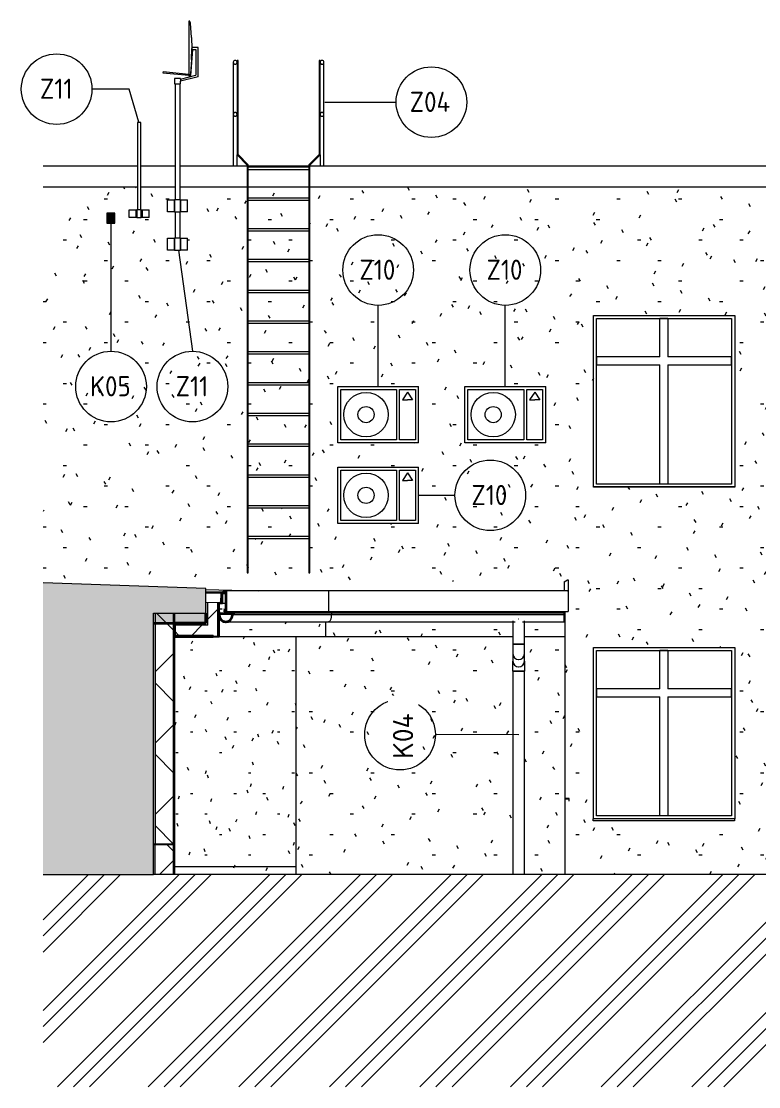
# Model space of a CAD drawing. Header units: millimetres. Extents: x -19993 to 479964, y -45352 to 20466.
# Drawn here: x 440877 to 448184, y -874 to 9686 of the extents above; entities that cross this region are included whole.
import ezdxf

# ---------------------------------------------------------------- set-up
doc = ezdxf.new("R2010")
doc.units = ezdxf.units.MM
for name, color, linetype, lineweight in [('A-DETL-GENF', 92, 'Continuous', 9), ('A-DETL-THIN', 151, 'Continuous', 9), ('A-FLOR', 192, 'Continuous', 9), ('A-FLOR-MCUT', 51, 'Continuous', 9), ('A-GLAZ', 151, 'Continuous', 9), ('A-ROOF', 132, 'Continuous', 9), ('A-ROOF-MCUT', 132, 'Continuous', 35), ('A-ROOF-OTLN', 132, 'Continuous', 9), ('A-ROOF-PATT', 132, 'Continuous', 35), ('A-WALL', 113, 'Continuous', 9), ('A-WALL-PATT', 111, 'Continuous', 25), ('M-EQPM', 50, 'Continuous', 9), ('M-EQPM-IDEN', 50, 'Continuous', 9), ('P-PIPE', 3, 'Continuous', 9), ('P-PIPE-IDEN', 2, 'Continuous', 9), ('Q-SPCQ', 91, 'Continuous', 9), ('Q-SPCQ-IDEN', 132, 'Continuous', 9)]:
    doc.layers.add(name, color=color, linetype=linetype, lineweight=lineweight)
doc.layers.add('A-FLOR-PATT', color=8, linetype='Continuous')
doc.styles.add('ISOCPEUR', font='isocpeur.ttf', dxfattribs={"width": 0.9, "height": 200})
doc.styles.add('ISOCPEUR_2', font='isocpeur.ttf', dxfattribs={"height": 200})
pattern_1 = [(45, (423409.5, 0), (0, 707.105), []), (315, (423409.5, 0), (707.105, 0), []), (270, (423716.85, 19.13), (353.543, -353.543), [38.278, -668.833]), (270, (423809.23, 19.13), (353.543, -353.543), [38.278, -668.833]), (0, (423742.63, 46.2), (353.543, 353.543), [38.278, -668.833]), (0, (423742.63, -46.2), (353.543, 353.543), [38.278, -668.833]), (45, (423716.85, 19.13), (0, 707.105), [38.278, -461.721]), (45, (423782.2, -46.2), (0, 707.105), [38.278, -461.721]), (315, (423782.2, 46.2), (707.105, 0), [38.278, -461.721]), (315, (423716.85, -19.13), (707.105, 0), [38.278, -461.721])]
pattern_2 = [(0, (431919.84, 0), (574.736, 203.2), [23.708, -407.344, 23.708, -407.344, -2298.946]), (0, (431919.84, 0), (574.736, 203.2), [-862.105, 23.708, -838.397, 23.708, -407.344, -1005.789]), (0, (431919.84, 0), (574.736, 203.2), [-2155.261, 23.708, -263.66, 23.708, -694.713]), (112.208, (432135.36, 101.6), (-411.806, 602.3028), [31.363, -538.866, -3611.448]), (112.208, (432135.36, 101.6), (-411.806, 602.3028), [-570.229, 31.363, -538.866, -3041.219]), (112.208, (432135.36, 101.6), (-411.806, 602.3028), [-1140.457, 31.363, -1109.095, -1900.762]), (112.208, (432135.36, 101.6), (-411.806, 602.3028), [-2280.914, 31.363, -538.866, -1330.533]), (112.208, (432135.36, 101.6), (-411.806, 602.3028), [-2851.143, 31.363, -348.79, -950.381]), (112.208, (432135.36, 101.6), (-411.806, 602.3028), [-3231.295, 31.363, -919.018]), (247.792, (432207.2, 508), (-162.9386, -805.5041), [31.363, -538.866, -3611.448]), (247.792, (432207.2, 508), (-162.9386, -805.5041), [-570.23, 31.363, -538.866, -3041.22]), (247.792, (432207.2, 508), (-162.9386, -805.5041), [-1140.457, 31.363, -1109.095, -1900.762]), (247.792, (432207.2, 508), (-162.9386, -805.5041), [-2280.914, 31.363, -538.866, -1330.533]), (247.792, (432207.2, 508), (-162.9386, -805.5041), [-2851.143, 31.363, -348.79, -950.38]), (247.792, (432207.2, 508), (-162.9386, -805.5041), [-3231.295, 31.363, -919.018])]
pattern_3 = [(0, (423409.48, 0), (812.8, 203.2), [33.528, -576.072, 33.528, -576.072, -3251.2]), (0, (423409.48, 0), (812.8, 203.2), [-1219.2, 33.528, -1185.672, 33.528, -576.072, -1422.4]), (0, (423409.48, 0), (812.8, 203.2), [-3048, 33.528, -372.872, 33.528, -982.472]), (120, (423714.28, 101.6), (-582.3764, 602.3054), [33.528, -576.072, 33.528, -576.072, -3251.2]), (120, (423714.28, 101.6), (-582.3764, 602.3054), [-1219.2, 33.528, -1185.672, 33.528, -576.072, -1422.4]), (120, (423714.28, 101.6), (-582.3764, 602.3054), [-3048, 33.528, -372.872, 33.528, -982.472]), (240, (423815.88, 508), (-230.4236, -805.5054), [33.528, -576.072, 33.528, -576.072, -3251.2]), (240, (423815.88, 508), (-230.4236, -805.5054), [-1219.2, 33.528, -1185.672, 33.528, -576.072, -1422.4]), (240, (423815.88, 508), (-230.4236, -805.5054), [-3048, 33.528, -372.872, 33.528, -982.472])]

# ---------------------------------------------------------------- blocks, each defined once
blk = doc.blocks.new('parapet_ext - parapet_ext-1802020-VB5-V-Nový')
at = {"layer": 'Q-SPCQ'}
for p, q in [((23949, 1982), (23907, 1982)), ((23907, 1980), (23947, 1980)), ((23947, 1980), (23947, 1960)), ((23947, 1960), (23949, 1960)), ((23949, 1960), (23949, 1982))]:
    blk.add_line(p, q, dxfattribs=at)
blk = doc.blocks.new('OKNO_2k_nadsvetlik - OKNO_2k_nadsvetlik 1500 x 1800-1972498-VB5-V-Nový')
at = {"layer": 'A-GLAZ'}
for p, q in [((24219, 1810), (24219, 3450)), ((24219, 3450), (25559, 3450)), ((24849, 3070), (24849, 3450)), ((24929, 3450), (24849, 3450)), ((24929, 3450), (24929, 3070)), ((25559, 3450), (25559, 1810)), ((24849, 3070), (24219, 3070)), ((24219, 3070), (24219, 2990)), ((25559, 3070), (24929, 3070)), ((25559, 2990), (25559, 3070)), ((24219, 2990), (24849, 2990)), ((24849, 1810), (24849, 2990)), ((24929, 2990), (24929, 1810)), ((24929, 2990), (25559, 2990)), ((25559, 1810), (24219, 1810)), ((24929, 1810), (24849, 1810))]:
    blk.add_line(p, q, dxfattribs=at)
blk = doc.blocks.new('parapet_ext - parapet_ext-1802102-VB5-V-Nový')
at = {"layer": 'Q-SPCQ'}
for p, q in [((24189, 1760), (24189, 1782)), ((25589, 1782), (24189, 1782)), ((25589, 1760), (24189, 1760)), ((25589, 1782), (25589, 1760))]:
    blk.add_line(p, q, dxfattribs=at)
blk = doc.blocks.new('OKNO_2k_nadsvetlik - OKNO_2k_nadsvetlik 1500 x 1800-1972510-VB5-V-Nový')
at = {"layer": 'A-GLAZ'}
for p, q in [((24219, 5100), (24219, 6740)), ((24219, 6740), (25559, 6740)), ((24849, 6360), (24849, 6740)), ((24929, 6740), (24849, 6740)), ((24929, 6740), (24929, 6360)), ((25559, 6740), (25559, 5100)), ((24849, 6360), (24219, 6360)), ((24219, 6360), (24219, 6280)), ((25559, 6360), (24929, 6360)), ((25559, 6280), (25559, 6360)), ((24219, 6280), (24849, 6280)), ((24849, 5100), (24849, 6280)), ((24929, 6280), (24929, 5100)), ((24929, 6280), (25559, 6280)), ((25559, 5100), (24219, 5100)), ((24929, 5100), (24849, 5100))]:
    blk.add_line(p, q, dxfattribs=at)
blk = doc.blocks.new('parapet_ext - parapet_ext-V150-VB5-V-Nový')
at = {"layer": 'Q-SPCQ'}
blk.add_line((25589, 5072), (24189, 5072), dxfattribs=at)
blk = doc.blocks.new('DPS_vetrání_nová - Typ 1-V151-VB5-V-Nový')
at = {"layer": 'M-EQPM', "color": 11}
for p, q in [((28369, 7786), (28369, 7686)), ((28449, 7786), (28369, 7786)), ((28374, 7691), (28374, 7781)), ((28374, 7781), (28444, 7781)), ((28374, 7776), (28444, 7776)), ((28374, 7767), (28444, 7767)), ((28374, 7758), (28444, 7758)), ((28374, 7749), (28444, 7749)), ((28374, 7740), (28444, 7740)), ((28374, 7732), (28444, 7732)), ((28374, 7723), (28444, 7723)), ((28374, 7714), (28444, 7714)), ((28444, 7781), (28444, 7691)), ((28449, 7686), (28449, 7786)), ((28369, 7686), (28449, 7686)), ((28374, 7705), (28444, 7705)), ((28374, 7696), (28444, 7696)), ((28444, 7691), (28374, 7691))]:
    blk.add_line(p, q, dxfattribs=at)
blk = doc.blocks.new('Žebřík - DPS_Žebřík ocelový střešní - Z02-2225718-VB5-V-Nový')
at = {"layer": 'Q-SPCQ', "color": 11}
for p, q in [((20669, 9299), (20659, 9299)), ((20659, 9299), (20659, 8362)), ((20669, 8366), (20669, 9299)), ((21482, 9299), (21472, 9299)), ((21472, 9299), (21472, 8366)), ((21482, 8362), (21482, 9299)), ((20621, 9280), (20621, 8250)), ((21520, 8249), (21520, 9280)), ((20659, 8362), (20760, 8261)), ((20659, 8250), (20659, 8362)), ((20770, 8265), (20669, 8366)), ((21472, 8366), (21370, 8265)), ((21380, 8261), (21482, 8362)), ((21482, 8362), (21482, 8249)), ((20760, 8261), (20760, 4219)), ((20770, 4219), (20770, 8265)), ((21370, 8239), (20770, 8239)), ((21370, 8265), (21370, 4219)), ((21380, 4219), (21380, 8261)), ((20770, 8219), (21370, 8219)), ((21370, 7934), (20770, 7934)), ((20770, 7914), (21370, 7914)), ((21370, 7629), (20770, 7629)), ((20770, 7609), (21370, 7609)), ((21370, 7324), (20770, 7324)), ((20770, 7304), (21370, 7304)), ((21370, 7019), (20770, 7019)), ((20770, 6999), (21370, 6999)), ((21370, 6714), (20770, 6714)), ((20770, 6694), (21370, 6694)), ((21370, 6409), (20770, 6409)), ((20770, 6389), (21370, 6389)), ((21370, 6104), (20770, 6104)), ((20770, 6084), (21370, 6084)), ((21370, 5799), (20770, 5799)), ((20770, 5779), (21370, 5779)), ((21370, 5494), (20770, 5494)), ((20770, 5474), (21370, 5474)), ((21370, 5189), (20770, 5189)), ((20770, 5169), (21370, 5169)), ((21370, 4884), (20770, 4884)), ((20770, 4864), (21370, 4864)), ((21370, 4579), (20770, 4579)), ((20770, 4559), (21370, 4559)), ((20760, 4219), (20770, 4219)), ((21370, 4219), (21380, 4219))]:
    blk.add_line(p, q, dxfattribs=at)
for centre, radius, start, end in [((20640, 9280), 19, 90, 270), ((20640, 9280), 19.1, 270, 90), ((21501, 9280), 19.1, 90, 270), ((21501, 9280), 19, 270, 90), ((20640, 8764), 19.1, 0, 180), ((21501, 8764), 19, 0, 180), ((20640, 8764), 19, 180, 0), ((21501, 8764), 19.1, 180, 0)]:
    blk.add_arc(centre, radius, start, end, dxfattribs=at)
for points in [[(20621, 8767), (20621, 8766), (20621, 8765), (20621, 8764)], [(20622, 8771), (20622, 8770), (20622, 8770), (20622, 8769)], [(20656, 8774), (20655, 8775), (20655, 8775), (20654, 8776), (20654, 8777), (20653, 8778), (20652, 8778), (20651, 8779), (20650, 8780), (20650, 8780), (20649, 8780)], [(21482, 8767), (21482, 8766), (21482, 8765), (21482, 8764)], [(21483, 8771), (21483, 8770), (21483, 8770), (21483, 8769)], [(21517, 8774), (21517, 8775), (21516, 8775), (21516, 8776), (21515, 8777), (21514, 8778), (21513, 8778), (21512, 8779), (21512, 8780), (21511, 8780), (21511, 8780)], [(21519, 8769), (21519, 8770), (21519, 8770), (21519, 8771)], [(20621, 8764), (20621, 8763), (20621, 8761), (20621, 8760)], [(20658, 8760), (20659, 8761), (20659, 8763), (20659, 8764)], [(21482, 8764), (21482, 8763), (21482, 8761), (21482, 8760)], [(21520, 8760), (21520, 8761), (21520, 8763), (21520, 8764)]]:
    blk.add_open_spline(points, degree=3, dxfattribs=at)
for points, knots in [([(20630, 8780), (20630, 8780), (20629, 8780), (20628, 8779), (20627, 8778), (20627, 8778), (20626, 8777), (20625, 8776), (20624, 8775), (20624, 8774)], [0.2857143, 0.2857143, 0.2857143, 0.2857143, 0.3214286, 0.3571429, 0.3928571, 0.4285714, 0.4642857, 0.5, 0.5714286, 0.5714286, 0.5714286, 0.5714286]), ([(20658, 8769), (20658, 8770), (20657, 8771), (20657, 8772), (20657, 8772)], [0.2241548, 0.2241548, 0.2241548, 0.2241548, 0.2857143, 0.345808, 0.345808, 0.345808, 0.345808]), ([(20659, 8764), (20659, 8765), (20659, 8767), (20658, 8768), (20658, 8769)], [0, 0, 0, 0, 0.1428571, 0.2061763, 0.2061763, 0.2061763, 0.2061763]), ([(21491, 8780), (21491, 8780), (21491, 8780), (21490, 8779), (21489, 8778), (21488, 8778), (21487, 8777), (21486, 8776), (21486, 8775), (21485, 8774)], [0.2857143, 0.2857143, 0.2857143, 0.2857143, 0.3214286, 0.3571429, 0.3928571, 0.4285714, 0.4642857, 0.5, 0.5714286, 0.5714286, 0.5714286, 0.5714286]), ([(21520, 8764), (21520, 8765), (21520, 8767), (21519, 8768), (21519, 8769)], [0, 0, 0, 0, 0.1428571, 0.2061763, 0.2061763, 0.2061763, 0.2061763]), ([(20622, 8758), (20622, 8758), (20622, 8757), (20623, 8756), (20623, 8755)], [0.2241548, 0.2241548, 0.2241548, 0.2241548, 0.2857143, 0.345808, 0.345808, 0.345808, 0.345808]), ([(20623, 8755), (20623, 8754), (20623, 8754), (20624, 8753), (20625, 8752), (20625, 8751), (20626, 8751), (20627, 8750), (20627, 8749), (20628, 8749), (20629, 8748), (20630, 8747), (20630, 8747)], [0.3648454, 0.3648454, 0.3648454, 0.3648454, 0.3928571, 0.4285714, 0.4642857, 0.5, 0.5357143, 0.5714286, 0.6071429, 0.6428571, 0.6785714, 0.7142857, 0.7142857, 0.7142857, 0.7142857]), ([(20649, 8747), (20650, 8747), (20650, 8748), (20651, 8749), (20652, 8749), (20653, 8750), (20654, 8751), (20655, 8752), (20655, 8753), (20656, 8753)], [0.2857143, 0.2857143, 0.2857143, 0.2857143, 0.3214286, 0.3571429, 0.3928571, 0.4285714, 0.4642857, 0.5, 0.5714286, 0.5714286, 0.5714286, 0.5714286]), ([(20657, 8755), (20657, 8756), (20657, 8757), (20658, 8758), (20658, 8758)], [0.654192, 0.654192, 0.654192, 0.654192, 0.7142857, 0.7758452, 0.7758452, 0.7758452, 0.7758452]), ([(21483, 8758), (21483, 8758), (21483, 8757), (21484, 8756), (21484, 8755)], [0.2241548, 0.2241548, 0.2241548, 0.2241548, 0.2857143, 0.345808, 0.345808, 0.345808, 0.345808]), ([(21484, 8755), (21484, 8754), (21485, 8754), (21485, 8753), (21486, 8752), (21486, 8751), (21487, 8751), (21488, 8750), (21489, 8749), (21490, 8749), (21490, 8748), (21491, 8748), (21491, 8747)], [0.3648454, 0.3648454, 0.3648454, 0.3648454, 0.3928571, 0.4285714, 0.4642857, 0.5, 0.5357143, 0.5714286, 0.6071429, 0.6428571, 0.6785714, 0.7044236, 0.7044236, 0.7044236, 0.7044236]), ([(21511, 8747), (21511, 8747), (21512, 8748), (21512, 8749), (21513, 8749), (21514, 8750), (21515, 8751), (21516, 8752), (21516, 8753), (21517, 8753)], [0.2857143, 0.2857143, 0.2857143, 0.2857143, 0.3214286, 0.3571429, 0.3928571, 0.4285714, 0.4642857, 0.5, 0.5714286, 0.5714286, 0.5714286, 0.5714286]), ([(21518, 8755), (21518, 8756), (21519, 8757), (21519, 8758), (21519, 8758)], [0.654192, 0.654192, 0.654192, 0.654192, 0.7142857, 0.7758452, 0.7758452, 0.7758452, 0.7758452])]:
    blk.add_open_spline(points, degree=3, knots=knots, dxfattribs=at)
blk = doc.blocks.new('DPS_antenna - DPS_antenna-1509611-VB5-V-Nový')
at = {"layer": 'M-EQPM', "color": 11}
for p, q in [((20191, 9686), (20180, 9686)), ((20180, 9686), (20180, 9416)), ((20209, 9526), (20212, 9416)), ((20180, 9416), (20180, 9146)), ((20202, 9148), (20222, 9406)), ((20209, 9307), (20212, 9416)), ((20272, 9426), (20212, 9426)), ((20212, 9426), (20212, 9406)), ((20212, 9406), (20252, 9406)), ((20252, 9406), (20252, 9152)), ((20272, 9137), (20272, 9426)), ((19926, 9186), (19925, 9177)), ((19925, 9177), (20180, 9151)), ((20180, 9160), (19926, 9186)), ((20039, 9118), (20039, 9068)), ((20099, 9118), (20039, 9118)), ((20099, 9118), (20096, 9118)), ((20097, 9113), (20252, 9152)), ((20272, 9137), (20097, 9093)), ((20097, 9113), (20097, 9093)), ((20099, 9114), (20099, 9118)), ((20099, 9068), (20099, 9093)), ((20180, 9146), (20191, 9146)), ((20193, 9149), (20202, 9148)), ((20039, 9068), (20099, 9068)), ((20044, 9068), (20044, 7918)), ((20094, 7918), (20094, 9068)), ((19674, 8684), (19674, 7818)), ((19704, 8684), (19674, 8684)), ((19704, 7818), (19704, 8684)), ((19589, 7818), (19659, 7818)), ((19589, 7742), (19589, 7818)), ((19659, 7818), (19667, 7818)), ((19659, 7742), (19659, 7818)), ((19667, 7818), (19667, 7742)), ((19710, 7818), (19667, 7818)), ((19667, 7742), (19667, 7818)), ((19710, 7742), (19710, 7818)), ((19710, 7818), (19719, 7818)), ((19710, 7742), (19710, 7818)), ((19719, 7818), (19789, 7818)), ((19719, 7818), (19719, 7742)), ((19789, 7742), (19789, 7818)), ((19969, 7918), (20039, 7918)), ((19969, 7798), (19969, 7918)), ((20039, 7918), (20039, 7798)), ((20099, 7918), (20039, 7918)), ((20039, 7798), (20039, 7918)), ((20099, 7798), (20099, 7918)), ((20099, 7918), (20169, 7918)), ((20099, 7918), (20099, 7798)), ((20169, 7798), (20169, 7918)), ((19659, 7742), (19589, 7742)), ((19667, 7742), (19659, 7742)), ((19667, 7742), (19710, 7742)), ((19719, 7742), (19710, 7742)), ((19789, 7742), (19719, 7742)), ((20039, 7798), (19969, 7798)), ((20039, 7798), (20099, 7798)), ((20044, 7798), (20044, 7538)), ((20094, 7538), (20094, 7798)), ((20169, 7798), (20099, 7798)), ((19969, 7538), (20039, 7538)), ((19969, 7418), (19969, 7538)), ((20039, 7538), (20039, 7418)), ((20099, 7538), (20039, 7538)), ((20039, 7418), (20039, 7538)), ((20099, 7418), (20099, 7538)), ((20099, 7538), (20169, 7538)), ((20099, 7538), (20099, 7418)), ((20169, 7418), (20169, 7538)), ((20039, 7418), (19969, 7418)), ((20039, 7418), (20099, 7418)), ((20169, 7418), (20099, 7418))]:
    blk.add_line(p, q, dxfattribs=at)
at = {"layer": 'M-EQPM', "color": 11, "flags": 128}
for points in [[(20209, 9526), (20198, 9667), (20192, 9685), (20192, 9686), (20192, 9686), (20191, 9686)], [(20209, 9307), (20198, 9166), (20192, 9147), (20192, 9147), (20192, 9146), (20191, 9146)]]:
    blk.add_lwpolyline(points, dxfattribs=at)
blk = doc.blocks.new('DPS_venkovní_část_jednotka_chlazení - DPS_venkovní_část_jednotka_chlazení _nová-1518657-VB5-V-Nový')
at = {"layer": 'M-EQPM', "color": 11}
for p, q in [((21657, 5268), (22457, 5268)), ((21657, 4708), (21657, 5268)), ((21687, 4738), (21687, 5238)), ((21687, 5238), (22240, 5238)), ((22240, 5238), (22240, 4738)), ((22270, 4738), (22270, 5238)), ((22270, 5238), (22427, 5238)), ((22348, 5212), (22298, 5135)), ((22348, 5212), (22398, 5135)), ((22427, 5238), (22427, 4738)), ((22457, 4708), (22457, 5268)), ((22298, 5135), (22348, 5135)), ((22398, 5135), (22348, 5135)), ((22457, 4708), (21657, 4708)), ((22240, 4738), (21687, 4738)), ((22427, 4738), (22270, 4738))]:
    blk.add_line(p, q, dxfattribs=at)
for radius in [220, 80]:
    blk.add_circle((21937, 4988), radius, dxfattribs=at)
blk = doc.blocks.new('Koleno_ ocel_ DIN 2605 - Standardní-1549763-VB5-V-Nový')
at = {"layer": 'P-PIPE', "color": 11}
for p, q in [((23392, 3244), (23449, 3244)), ((23449, 3244), (23506, 3244))]:
    blk.add_line(p, q, dxfattribs=at)
at = {"layer": 'P-PIPE', "color": 11, "flags": 128}
for points in [[(23392, 3244), (23392, 3249), (23392, 3253), (23392, 3257), (23392, 3261), (23392, 3265), (23392, 3269), (23392, 3273), (23392, 3277), (23392, 3280), (23392, 3284), (23392, 3288), (23392, 3292), (23392, 3295), (23392, 3299), (23392, 3302), (23392, 3305), (23392, 3309), (23392, 3312), (23392, 3315), (23392, 3318), (23392, 3320), (23392, 3323), (23392, 3326), (23392, 3328), (23392, 3330), (23392, 3332), (23392, 3334), (23392, 3336), (23392, 3338), (23392, 3340), (23392, 3341), (23392, 3342), (23392, 3343)], [(23506, 3343), (23506, 3341), (23506, 3340), (23506, 3338), (23506, 3337), (23506, 3335), (23506, 3333), (23506, 3331), (23506, 3329), (23506, 3326), (23506, 3324), (23506, 3321), (23506, 3318), (23506, 3316), (23506, 3313), (23506, 3310), (23506, 3306), (23506, 3303), (23506, 3300), (23506, 3296), (23506, 3293), (23506, 3289), (23506, 3285), (23506, 3282), (23506, 3278), (23506, 3274), (23506, 3270), (23506, 3266), (23506, 3262), (23506, 3258), (23506, 3254), (23506, 3250), (23506, 3246), (23506, 3244)]]:
    blk.add_lwpolyline(points, dxfattribs=at)
at = {"layer": 'P-PIPE', "color": 11}
for major_axis, start_param, end_param in [((57.2, 0), 3.141593, 4.712389), ((57.1, 0), 4.712389, 6.283185)]:
    blk.add_ellipse((23449, 3343), major_axis=major_axis, ratio=0.961262, start_param=start_param, end_param=end_param, dxfattribs=at)
blk = doc.blocks.new('Koleno_ ocel_ DIN 2605 - Standardní-V152-VB5-V-Nový')
at = {"layer": 'P-PIPE', "color": 11}
for p, q in [((23449, 3514), (23392, 3514)), ((23506, 3514), (23449, 3514))]:
    blk.add_line(p, q, dxfattribs=at)
at = {"layer": 'P-PIPE', "color": 11, "flags": 128}
for points in [[(23392, 3514), (23392, 3510), (23392, 3506), (23392, 3502), (23392, 3498), (23392, 3494), (23392, 3490), (23392, 3486), (23392, 3482), (23392, 3478), (23392, 3474), (23392, 3471), (23392, 3467), (23392, 3463), (23392, 3460), (23392, 3456), (23392, 3453), (23392, 3450), (23392, 3447), (23392, 3444), (23392, 3441), (23392, 3438), (23392, 3435), (23392, 3433), (23392, 3430), (23392, 3428), (23392, 3426), (23392, 3424), (23392, 3422), (23392, 3420), (23392, 3419), (23392, 3418), (23392, 3416), (23392, 3416)], [(23506, 3416), (23506, 3417), (23506, 3419), (23506, 3420), (23506, 3422), (23506, 3424), (23506, 3425), (23506, 3428), (23506, 3430), (23506, 3432), (23506, 3435), (23506, 3437), (23506, 3440), (23506, 3443), (23506, 3446), (23506, 3449), (23506, 3452), (23506, 3455), (23506, 3459), (23506, 3462), (23506, 3466), (23506, 3470), (23506, 3473), (23506, 3477), (23506, 3481), (23506, 3485), (23506, 3489), (23506, 3493), (23506, 3497), (23506, 3501), (23506, 3505), (23506, 3509), (23506, 3513), (23506, 3514)]]:
    blk.add_lwpolyline(points, dxfattribs=at)
at = {"layer": 'P-PIPE', "color": 11}
for major_axis, start_param, end_param in [((57.2, 0), 3.141593, 4.712389), ((57.1, 0), 4.712389, 6.283185)]:
    blk.add_ellipse((23449, 3416), major_axis=major_axis, ratio=0.961262, start_param=start_param, end_param=end_param, dxfattribs=at)
blk = doc.blocks.new('Koncovka okap - Koncovka okap-1679063-VB5-V-Nový')
at = {"layer": 'P-PIPE', "color": 11}
for p, q in [((23899, 3808), (23899, 3820)), ((23901, 3820), (23899, 3820)), ((23899, 3820), (23901, 3820)), ((23899, 3800), (23899, 3808)), ((23899, 3808), (23901, 3808)), ((23899, 3808), (23901, 3808)), ((23901, 3820), (23901, 3808)), ((23901, 3800), (23901, 3820)), ((23901, 3808), (23901, 3800)), ((23899, 3800), (23899, 3733)), ((23899, 3733), (23901, 3733)), ((23901, 3733), (23901, 3800))]:
    blk.add_line(p, q, dxfattribs=at)
blk = doc.blocks.new('Popiska mechanické zařízení - Popiska okna_Bublina-1428144-VB5-V-Nový')
at = {"layer": 'M-EQPM-IDEN'}
blk.add_circle((22057, 7221), 350, dxfattribs=at)
blk = doc.blocks.new('Popisek_trubky_d_x_s - Popisek_trubky_d_x_s-1473669-VB5-V-Nový')
at = {"layer": 'P-PIPE-IDEN'}
blk.add_circle((22274, 2616), 350, dxfattribs=at)
blk = doc.blocks.new('Popiska speciální vybavení - Popiska okna_Bublina-1426311-VB5-V-Nový')
at = {"layer": 'Q-SPCQ-IDEN'}
blk.add_circle((22585, 8885), 350, dxfattribs=at)

msp = doc.modelspace()

# ---------------------------------------------------------------- hatches: boundary and pattern name
at = {"layer": 'A-DETL-GENF'}
msp.add_hatch(color=9, dxfattribs=at).paths.add_polyline_path([(441992, 1230), (442186, 1230), (442186, 3820), (442706, 3820), (442706, 4063), (441092, 4119), (441092, 1230)])
h = msp.add_hatch(dxfattribs=at)
h.set_pattern_fill('FP_189', style=0, pattern_type=2)
h.set_pattern_definition([(45, (423409.5, 0), (-449.013, 449.013), []), (45, (423568.23, 0), (0, 898.026), []), (45, (423250.73, 0), (0, 898.026), [])])
h.paths.add_polyline_path([(441092, -874), (455490, -874), (455490, 1230), (441092, 1230), (441092, 685)])
at = {"layer": 'A-FLOR-PATT', "lineweight": 9}
msp.add_hatch(color=256, dxfattribs=at).paths.add_polyline_path([(442186, 3720), (442706, 3720), (442706, 3820), (442186, 3820), (442186, 3803)])
at = {"layer": 'A-FLOR-PATT'}
msp.add_hatch(color=11, dxfattribs=at).paths.add_polyline_path([(442666, 3700), (442726, 3700), (442726, 3720), (442394, 3720), (442394, 3700), (442441, 3700)])
at = {"layer": 'A-FLOR-PATT', "lineweight": 9}
h = msp.add_hatch(dxfattribs=at)
h.set_pattern_fill('FP_183', color=11, style=0, pattern_type=2)
h.set_pattern_definition(pattern_1)
h.paths.add_polyline_path([(442778, 3600), (442778, 3700), (442394, 3700), (442394, 3600), (442666, 3600)])
at = {"layer": 'A-ROOF-PATT', "lineweight": 9}
h = msp.add_hatch(dxfattribs=at)
h.set_pattern_fill('FP_188', color=256, angle=-90, style=0, pattern_type=2)
h.set_pattern_definition([(267.71, (441588.8, 4071.2), (1269, -50.8), []), (267.71, (441599, 4070.7), (1269, -50.8), []), (267.71, (441609.1, 4070.3), (1269, -50.8), []), (267.71, (441619.3, 4069.9), (1269, -50.8), []), (267.71, (441629.4, 4069.5), (1269, -50.8), []), (267.71, (441639.6, 4069.1), (1269, -50.8), []), (267.71, (441649.7, 4068.7), (1269, -50.8), []), (267.71, (441659.9, 4068.3), (1269, -50.8), []), (267.71, (441670, 4067.9), (1269, -50.8), []), (267.71, (441680.2, 4067.5), (1269, -50.8), []), (267.71, (441690.3, 4067.1), (1269, -50.8), []), (267.71, (441700.5, 4066.7), (1269, -50.8), []), (267.71, (441710.6, 4066.3), (1269, -50.8), []), (267.71, (441720.8, 4065.9), (1269, -50.8), []), (267.71, (441731, 4065.5), (1269, -50.8), []), (267.71, (441741.1, 4065), (1269, -50.8), []), (267.71, (441751.2, 4064.6), (1269, -50.8), []), (267.71, (441761.4, 4064.2), (1269, -50.8), []), (267.71, (441771.5, 4063.8), (1269, -50.8), []), (267.71, (441781.7, 4063.4), (1269, -50.8), []), (267.71, (441791.9, 4063), (1269, -50.8), []), (267.71, (441802, 4062.6), (1269, -50.8), []), (267.71, (441812.2, 4062.2), (1269, -50.8), []), (267.71, (441822.3, 4061.8), (1269, -50.8), []), (267.71, (441832.5, 4061.4), (1269, -50.8), []), (267.71, (441842.6, 4061), (1269, -50.8), []), (267.71, (441852.8, 4060.6), (1269, -50.8), []), (267.71, (441862.9, 4060.2), (1269, -50.8), []), (267.71, (441873.1, 4059.8), (1269, -50.8), []), (267.71, (441883.2, 4059.4), (1269, -50.8), []), (267.71, (442223.3, 4045.7), (1269, -50.8), []), (267.71, (442233.5, 4045.3), (1269, -50.8), []), (267.71, (442243.6, 4044.9), (1269, -50.8), []), (267.71, (442253.8, 4044.5), (1269, -50.8), []), (267.71, (442263.9, 4044.1), (1269, -50.8), []), (267.71, (442274.1, 4043.7), (1269, -50.8), []), (267.71, (442284.2, 4043.3), (1269, -50.8), []), (267.71, (442294.4, 4042.9), (1269, -50.8), []), (267.71, (442304.5, 4042.5), (1269, -50.8), []), (267.71, (442314.7, 4042.1), (1269, -50.8), []), (267.71, (442324.8, 4041.7), (1269, -50.8), []), (267.71, (442335, 4041.3), (1269, -50.8), []), (267.71, (442345.1, 4040.9), (1269, -50.8), []), (267.71, (442355.3, 4040.5), (1269, -50.8), []), (267.71, (442365.4, 4040), (1269, -50.8), []), (267.71, (442375.6, 4039.6), (1269, -50.8), []), (267.71, (442385.7, 4039.2), (1269, -50.8), []), (267.71, (442395.9, 4038.8), (1269, -50.8), []), (267.71, (442406, 4038.4), (1269, -50.8), []), (267.71, (442416.2, 4038), (1269, -50.8), []), (267.71, (442426.3, 4037.6), (1269, -50.8), []), (267.71, (442436.5, 4037.2), (1269, -50.8), []), (267.71, (442446.6, 4036.8), (1269, -50.8), []), (267.71, (442456.8, 4036.4), (1269, -50.8), []), (267.71, (442467, 4036), (1269, -50.8), []), (267.71, (442477.1, 4035.6), (1269, -50.8), []), (267.71, (442487.3, 4035.2), (1269, -50.8), []), (267.71, (442497.4, 4034.8), (1269, -50.8), []), (267.71, (442507.6, 4034.4), (1269, -50.8), []), (267.71, (442517.7, 4034), (1269, -50.8), [])])
h.paths.add_polyline_path([(442866, 3920), (442866, 4020), (442706, 4026), (442706, 3926), (442836, 3921)])
at = {"layer": 'A-WALL-PATT', "lineweight": 9}
h = msp.add_hatch(dxfattribs=at)
h.set_pattern_fill('FP_185', color=11, style=0, pattern_type=2)
h.set_pattern_definition(pattern_3)
h.paths.add_polyline_path([(451890, 3738), (452266, 3738), (452266, 8046), (443737, 8046), (443737, 4219), (443727, 4219), (443727, 4559), (443127, 4559), (443127, 4219), (443117, 4219), (443116, 8046), (442450, 8046), (442451, 7918), (442525, 7918), (442525, 7798), (442450, 7798), (442451, 7538), (442525, 7538), (442525, 7418), (442325, 7418), (442325, 7538), (442400, 7538), (442399, 7798), (442325, 7798), (442325, 7918), (442400, 7918), (442400, 8046), (442060, 8046), (442060, 7818), (442145, 7818), (442145, 7742), (441945, 7742), (441945, 7818), (442030, 7818), (442030, 8046), (441092, 8046), (441092, 4132), (446257, 4132), (446292, 4151), (446295, 4150), (446297, 4148), (446298, 4145), (446297, 3839), (446295, 3836), (446291, 3836), (446264, 3836), (446264, 3738), (450776, 3738)])
h.paths.add_polyline_path([(452583, 3738), (452583, 8046), (452276, 8046), (452276, 3738), (452340, 3738)])
h.paths.add_polyline_path([(443727, 4579), (443727, 4864), (443127, 4864), (443127, 4579), (443341, 4579)])
h.paths.add_polyline_path([(444013, 4708), (444013, 5268), (444813, 5268), (444813, 4708), (444114, 4708)])
h.paths.add_polyline_path([(443127, 4884), (443727, 4884), (443727, 5169), (443127, 5169), (443127, 4972)])
h.paths.add_polyline_path([(447946, 5070), (446546, 5070), (446546, 6770), (447946, 6770), (447946, 5362)])
h.paths.add_polyline_path([(443127, 5189), (443727, 5189), (443727, 5474), (443127, 5474), (443127, 5362)])
h.paths.add_polyline_path([(443127, 5494), (443727, 5494), (443727, 5779), (443127, 5779), (443127, 5751)])
h.paths.add_polyline_path([(445758, 5508), (445273, 5508), (445273, 6068), (446073, 6068), (446073, 5508)])
h.paths.add_polyline_path([(444013, 5508), (444013, 6068), (444813, 6068), (444813, 5508), (444691, 5508)])
h.paths.add_polyline_path([(443727, 5799), (443727, 6084), (443127, 6084), (443127, 5799), (443566, 5799)])
h.paths.add_polyline_path([(443341, 6104), (443727, 6104), (443727, 6389), (443127, 6389), (443127, 6104)])
h.paths.add_polyline_path([(443727, 6409), (443727, 6694), (443127, 6694), (443127, 6409), (443341, 6409)])
h.paths.add_polyline_path([(443584, 6714), (443727, 6714), (443727, 6999), (443127, 6999), (443127, 6714), (443341, 6714)])
h.paths.add_polyline_path([(443341, 7019), (443727, 7019), (443727, 7304), (443127, 7304), (443127, 7019)])
h.paths.add_polyline_path([(443341, 7324), (443727, 7324), (443727, 7609), (443127, 7609), (443127, 7324)])
h.paths.add_polyline_path([(443566, 7629), (443727, 7629), (443727, 7914), (443127, 7914), (443127, 7629), (443341, 7629)])
h.paths.add_polyline_path([(441750, 7686), (441725, 7686), (441725, 7786), (441805, 7786), (441805, 7686), (441752, 7686)])
h.paths.add_polyline_path([(450776, 7686), (450725, 7686), (450725, 7786), (450805, 7786), (450805, 7686), (450778, 7686)])
h.paths.add_polyline_path([(443679, 7934), (443727, 7934), (443727, 8046), (443127, 8046), (443127, 7934), (443566, 7934)])
at = {"layer": 'A-WALL-PATT'}
for points in [[(442706, 3720), (442726, 3720), (442726, 3926), (442706, 3926), (442706, 3803)], [(442206, 1530), (442206, 3820), (442186, 3820), (442186, 1530)], [(442186, 1230), (442204, 1230), (442204, 1530), (442186, 1530), (442186, 1465)]]:
    msp.add_hatch(color=11, dxfattribs=at).paths.add_polyline_path(points)
at = {"layer": 'A-WALL-PATT', "lineweight": 9}
h = msp.add_hatch(dxfattribs=at)
h.set_pattern_fill('FP_183', color=11, style=0, pattern_type=2)
h.set_pattern_definition(pattern_1)
h.paths.add_polyline_path([(442778, 3590), (442826, 3590), (442826, 3922), (442726, 3926), (442726, 3700), (442778, 3700), (442778, 3595)])
h = msp.add_hatch(dxfattribs=at)
h.set_pattern_fill('FP_187', color=11, style=0, pattern_type=2)
h.set_pattern_definition([(0, (431546.47, 0), (594.444, 203.2), [24.521, -421.312, 24.521, -421.312, -2377.777]), (0, (431546.47, 0), (594.444, 203.2), [-891.666, 24.521, -867.146, 24.521, -421.312, -1040.278]), (0, (431546.47, 0), (594.444, 203.2), [-2229.166, 24.521, -272.701, 24.521, -718.535]), (112.892, (431769.39, 101.6), (-425.9253, 602.3037), [31.518, -541.544, -3629.398]), (112.892, (431769.39, 101.6), (-425.9253, 602.3037), [-573.063, 31.518, -541.544, -3056.335]), (112.892, (431769.39, 101.6), (-425.9253, 602.3037), [-1146.126, 31.518, -1114.607, -1910.209]), (112.892, (431769.39, 101.6), (-425.9253, 602.3037), [-2292.251, 31.518, -541.544, -1337.146]), (112.892, (431769.39, 101.6), (-425.9253, 602.3037), [-2865.314, 31.518, -350.523, -955.105]), (112.892, (431769.39, 101.6), (-425.9253, 602.3037), [-3247.356, 31.518, -923.586]), (247.108, (431843.69, 508), (-168.5245, -805.5045), [31.518, -541.544, -3629.398]), (247.108, (431843.69, 508), (-168.5245, -805.5045), [-573.063, 31.518, -541.544, -3056.335]), (247.108, (431843.69, 508), (-168.5245, -805.5045), [-1146.126, 31.518, -1114.607, -1910.209]), (247.108, (431843.69, 508), (-168.5245, -805.5045), [-2292.251, 31.518, -541.544, -1337.146]), (247.108, (431843.69, 508), (-168.5245, -805.5045), [-2865.314, 31.518, -350.523, -955.105]), (247.108, (431843.69, 508), (-168.5245, -805.5045), [-3247.356, 31.518, -923.586])])
h.paths.add_polyline_path([(442891, 3590), (443896, 3590), (443896, 3733), (442898, 3734), (442876, 3739), (442855, 3754), (442841, 3775), (442836, 3800), (442836, 3590)])
h.paths.add_polyline_path([(442908, 3820), (443896, 3820), (443896, 3836), (442901, 3837), (442898, 3837), (442885, 3850), (442889, 3854), (442903, 3854), (442903, 3920), (442836, 3920), (442837, 3820), (442908, 3820)])
h.paths.add_polyline_path([(442904, 3836), (442906, 3837), (442904, 3836)])
h = msp.add_hatch(dxfattribs=at)
h.set_pattern_fill('FP_183', color=11, style=0, pattern_type=2)
h.set_pattern_definition(pattern_1)
h.paths.add_polyline_path([(442206, 1530), (442386, 1530), (442386, 3820), (442206, 3820), (442206, 2244)])
h = msp.add_hatch(dxfattribs=at)
h.set_pattern_fill('FP_185', color=11, style=0, pattern_type=2)
h.set_pattern_definition(pattern_3)
h.paths.add_polyline_path([(445863, 3590), (446264, 3590), (446264, 3836), (443896, 3836), (443896, 3820), (446256, 3819), (446256, 3733), (445863, 3733), (445863, 3608)])
h.paths.add_polyline_path([(444016, 3590), (445748, 3590), (445748, 3733), (443896, 3733), (443896, 3590)])
h = msp.add_hatch(dxfattribs=at)
h.set_pattern_fill('FP_185', color=11, style=0, pattern_type=2)
h.set_pattern_definition(pattern_3)
h.paths.add_polyline_path([(446264, 1230), (452266, 1230), (452266, 3738), (446264, 3738), (446264, 1982), (446306, 1982), (446306, 1960), (446304, 1960), (446304, 1980), (446264, 1980), (446264, 1465)])
h.paths.add_polyline_path([(452276, 1230), (452583, 1230), (452583, 3738), (452276, 3738), (452276, 1465)])
h.paths.add_polyline_path([(447909, 1760), (446546, 1760), (446546, 3480), (447946, 3480), (447946, 1760)])
h = msp.add_hatch(dxfattribs=at)
h.set_pattern_fill('FP_184', color=11, style=0, pattern_type=2)
h.set_pattern_definition(pattern_2)
h.paths.add_polyline_path([(443602, 1310), (443602, 3590), (442394, 3590), (442394, 1310), (442891, 1310)])
h = msp.add_hatch(dxfattribs=at)
h.set_pattern_fill('FP_185', color=11, style=0, pattern_type=2)
h.set_pattern_definition(pattern_3)
h.paths.add_polyline_path([(445863, 1230), (446056, 1230), (446056, 3590), (445863, 3590), (445863, 1465)])
h.paths.add_polyline_path([(443602, 1230), (445748, 1230), (445748, 3590), (443602, 3590), (443602, 1310)])
h = msp.add_hatch(dxfattribs=at)
h.set_pattern_fill('FP_185', color=11, style=0, pattern_type=2)
h.set_pattern_definition(pattern_3)
h.paths.add_polyline_path([(446108, 1230), (446264, 1230), (446264, 3590), (446056, 3590), (446056, 1230), (446067, 1230)])
h = msp.add_hatch(dxfattribs=at)
h.set_pattern_fill('FP_186', color=11, style=0, pattern_type=2)
h.set_pattern_definition([(45, (423444.84, -35.36), (0, 707.105), []), (45, (423727.67, -318.2), (0, 707.105), []), (315, (423444.84, 35.36), (707.105, 0), []), (315, (423727.67, 318.2), (707.105, 0), []), (270, (423716.85, 19.13), (353.543, -353.543), [38.278, -668.833]), (270, (423809.23, 19.13), (353.543, -353.543), [38.278, -668.833]), (0, (423742.63, 46.2), (353.543, 353.543), [38.278, -668.833]), (0, (423742.63, -46.2), (353.543, 353.543), [38.278, -668.833]), (45, (423716.85, 19.13), (0, 707.105), [38.278, -461.721]), (45, (423782.2, -46.2), (0, 707.105), [38.278, -461.721]), (315, (423782.2, 46.2), (707.105, 0), [38.278, -461.721]), (315, (423716.85, -19.13), (707.105, 0), [38.278, -461.721])])
h.paths.add_polyline_path([(442384, 1230), (442384, 1530), (442204, 1530), (442204, 1230)])
h = msp.add_hatch(dxfattribs=at)
h.set_pattern_fill('FP_184', color=11, style=0, pattern_type=2)
h.set_pattern_definition(pattern_2)
h.paths.add_polyline_path([(442394, 1230), (443602, 1230), (443602, 1310), (442394, 1310)])

# ---------------------------------------------------------------- linework, layer by layer
at = {"layer": 'A-DETL-THIN'}
for p, q in [((442706, 4063), (441092, 4119)), ((442706, 3820), (442706, 4063)), ((442186, 1230), (442186, 3820)), ((442186, 3820), (442706, 3820)), ((441092, 1230), (442186, 1230)), ((455490, 1230), (442186, 1230))]:
    msp.add_line(p, q, dxfattribs=at)
at = {"layer": 'A-FLOR', "lineweight": 35}
for p, q in [((442706, 3720), (442706, 3820)), ((442186, 3720), (442394, 3720))]:
    msp.add_line(p, q, dxfattribs=at)
at = {"layer": 'A-FLOR', "color": 1, "lineweight": 35}
for p, q in [((442706, 3720), (442394, 3720)), ((442394, 3720), (442394, 3590)), ((442394, 3590), (442778, 3590))]:
    msp.add_line(p, q, dxfattribs=at)
at = {"layer": 'A-FLOR-MCUT', "color": 240}
for p, q in [((442726, 3700), (442394, 3700)), ((442726, 3700), (442726, 3720)), ((442778, 3600), (442394, 3600)), ((442778, 3595), (442394, 3595))]:
    msp.add_line(p, q, dxfattribs=at)
at = {"layer": 'A-ROOF'}
for p, q in [((446256, 4132), (446256, 4131)), ((442866, 3920), (442903, 3920))]:
    msp.add_line(p, q, dxfattribs=at)
at = {"layer": 'A-ROOF', "lineweight": 18}
msp.add_line((442706, 4055), (443223, 4040), dxfattribs=at)
at = {"layer": 'A-ROOF', "lineweight": 35}
for p, q in [((442866, 4020), (442706, 4026)), ((442866, 3920), (442866, 4014)), ((442836, 3921), (442866, 3920))]:
    msp.add_line(p, q, dxfattribs=at)
at = {"layer": 'A-ROOF-MCUT', "color": 1}
for p, q in [((442899, 4039), (442866, 4020)), ((442866, 4014), (442901, 4035)), ((442866, 4020), (442866, 4014)), ((442903, 4034), (442903, 3842)), ((442908, 3842), (442908, 4034)), ((442846, 3820), (442836, 3820)), ((442836, 3820), (442836, 3800)), ((442837, 3800), (442837, 3819)), ((442837, 3819), (442845, 3819)), ((442845, 3819), (442845, 3808)), ((442845, 3808), (442846, 3808)), ((442846, 3808), (442846, 3820)), ((442889, 3854), (442885, 3850)), ((442885, 3850), (442898, 3837)), ((442901, 3841), (442889, 3854)), ((442979, 3820), (442968, 3820)), ((442968, 3820), (442968, 3800)), ((442969, 3800), (442969, 3819)), ((442969, 3819), (442978, 3819)), ((442978, 3809), (442972, 3809)), ((442972, 3809), (442972, 3808)), ((442972, 3808), (442979, 3808)), ((442978, 3819), (442978, 3809)), ((442979, 3808), (442979, 3820))]:
    msp.add_line(p, q, dxfattribs=at)
for centre, radius, start, end in [((442902, 4034), 6, 0, 120), ((442902, 4034), 1, 0, 120), ((442902, 3842), 6, 225, 0), ((442902, 3842), 1, 225, 0), ((442903, 3800), 66.6, 180, 360), ((442903, 3800), 65.6, 180, 0)]:
    msp.add_arc(centre, radius, start, end, dxfattribs=at)
at = {"layer": 'A-ROOF-OTLN', "color": 11}
for p, q in [((442030, 8250), (441092, 8250)), ((442400, 8250), (442060, 8250)), ((443116, 8250), (442450, 8250)), ((443727, 8250), (443127, 8250)), ((452687, 8250), (443737, 8250)), ((441092, 8046), (442030, 8046)), ((442060, 8046), (442400, 8046)), ((442450, 8046), (443116, 8046)), ((443127, 8046), (443727, 8046)), ((443737, 8046), (452266, 8046)), ((446256, 4131), (446289, 4150)), ((446256, 4131), (446256, 4040)), ((446298, 3842), (446298, 4145)), ((442866, 4014), (442903, 4014)), ((446292, 4040), (442902, 4040)), ((443924, 3842), (443924, 4034)), ((442968, 3820), (442846, 3820)), ((442968, 3808), (442846, 3808)), ((442903, 3854), (442889, 3854)), ((442902, 3836), (446292, 3836)), ((446256, 3820), (442979, 3820)), ((442979, 3808), (446256, 3808)), ((443948, 3808), (443948, 3800)), ((443952, 3820), (443952, 3808)), ((446256, 3733), (446256, 3820)), ((442903, 3733), (445770, 3733)), ((445842, 3733), (446256, 3733))]:
    msp.add_line(p, q, dxfattribs=at)
at = {"layer": 'A-ROOF-OTLN', "color": 11, "flags": 128}
msp.add_lwpolyline([(446289, 4150), (446290, 4151), (446292, 4151), (446293, 4151), (446295, 4150), (446296, 4149), (446297, 4148), (446297, 4147), (446298, 4145)], dxfattribs=at)
at = {"layer": 'A-ROOF-OTLN', "color": 11}
for points, knots in [([(442908, 4034), (442908, 4034), (442908, 4035), (442907, 4037), (442906, 4038), (442906, 4039), (442905, 4039), (442904, 4039), (442904, 4040), (442903, 4040), (442902, 4040), (442900, 4040), (442899, 4039), (442899, 4039)], [0, 0, 0, 0, 0.125, 0.25, 0.375, 0.4375, 0.5, 0.5625, 0.625, 0.6875, 0.75, 0.875, 1, 1, 1, 1]), ([(443924, 4034), (443924, 4034), (443924, 4035), (443924, 4037), (443923, 4038), (443923, 4039), (443922, 4039), (443922, 4040), (443922, 4040), (443922, 4040), (443922, 4040)], [0, 0, 0, 0, 0.125, 0.25, 0.375, 0.5, 0.5625, 0.625, 0.6875, 0.75, 0.75, 0.75, 0.75]), ([(446298, 4034), (446298, 4034), (446298, 4035), (446297, 4036), (446297, 4037), (446296, 4037), (446296, 4038), (446296, 4038), (446295, 4039), (446295, 4039), (446294, 4039), (446294, 4039), (446294, 4040), (446293, 4040), (446293, 4040), (446292, 4040), (446292, 4040), (446292, 4040), (446292, 4040)], [0, 0, 0, 0, 0.125, 0.1875, 0.25, 0.3125, 0.34375, 0.375, 0.4375, 0.5, 0.53125, 0.5625, 0.59375, 0.625, 0.65625, 0.6875, 0.71875, 0.75, 0.75, 0.75, 0.75]), ([(442898, 3837), (442898, 3837), (442899, 3836), (442900, 3836), (442901, 3836), (442902, 3836), (442903, 3836), (442904, 3836), (442904, 3836), (442905, 3836), (442906, 3837), (442906, 3838), (442907, 3839), (442908, 3840), (442908, 3841), (442908, 3842)], [0, 0, 0, 0, 0.111111, 0.222222, 0.277778, 0.333333, 0.388889, 0.444444, 0.5, 0.555556, 0.611111, 0.666667, 0.777778, 0.888889, 1, 1, 1, 1]), ([(442902, 3841), (442902, 3841), (442902, 3841), (442902, 3841), (442901, 3841), (442901, 3841), (442901, 3841)], [0.6527778, 0.6527778, 0.6527778, 0.6527778, 0.7222222, 0.7916667, 0.8611111, 1, 1, 1, 1]), ([(443922, 3836), (443922, 3836), (443922, 3836), (443922, 3836), (443922, 3836), (443923, 3837), (443923, 3837), (443924, 3839), (443924, 3840), (443924, 3841), (443924, 3842)], [0.3333333, 0.3333333, 0.3333333, 0.3333333, 0.3888889, 0.4444444, 0.5, 0.5555556, 0.6666667, 0.7777778, 0.8888889, 1, 1, 1, 1]), ([(446292, 3836), (446292, 3836), (446292, 3836), (446292, 3836), (446293, 3836), (446293, 3836), (446294, 3836), (446294, 3836), (446294, 3836), (446295, 3836), (446295, 3837), (446295, 3837), (446296, 3837), (446296, 3838), (446296, 3838), (446297, 3839), (446297, 3839), (446298, 3840), (446298, 3841), (446298, 3842)], [0.3333333, 0.3333333, 0.3333333, 0.3333333, 0.3611111, 0.3888889, 0.4166667, 0.4444444, 0.4722222, 0.5, 0.5277778, 0.5555556, 0.5833333, 0.6111111, 0.6666667, 0.6944444, 0.7222222, 0.7777778, 0.8333333, 0.8888889, 1, 1, 1, 1]), ([(442840, 3777), (442839, 3779), (442837, 3786), (442836, 3794), (442836, 3800)], [-0.1112704, -0.1112704, -0.1112704, -0.1112704, -0.0833333, 0, 0, 0, 0]), ([(442874, 3740), (442873, 3740), (442868, 3743), (442862, 3747), (442853, 3755), (442847, 3763), (442843, 3770), (442842, 3772)], [-0.3612704, -0.3612704, -0.3612704, -0.3612704, -0.3333333, -0.2916667, -0.25, -0.1666667, -0.1387296, -0.1387296, -0.1387296, -0.1387296]), ([(442925, 3737), (442924, 3737), (442919, 3735), (442911, 3734), (442903, 3733), (442894, 3734), (442886, 3735), (442882, 3737), (442880, 3737)], [-0.6112704, -0.6112704, -0.6112704, -0.6112704, -0.5833333, -0.5416667, -0.5, -0.4583333, -0.4166667, -0.3887296, -0.3887296, -0.3887296, -0.3887296]), ([(442963, 3772), (442962, 3770), (442959, 3763), (442952, 3755), (442943, 3747), (442937, 3743), (442932, 3740), (442931, 3740)], [-0.8612704, -0.8612704, -0.8612704, -0.8612704, -0.8333333, -0.75, -0.7083333, -0.6666667, -0.6387296, -0.6387296, -0.6387296, -0.6387296]), ([(442969, 3800), (442969, 3794), (442968, 3786), (442966, 3779), (442965, 3777)], [-1, -1, -1, -1, -0.9166667, -0.8887296, -0.8887296, -0.8887296, -0.8887296]), ([(443948, 3800), (443948, 3794), (443947, 3783), (443945, 3766), (443941, 3752), (443936, 3743), (443932, 3738), (443929, 3735), (443925, 3734), (443923, 3733), (443922, 3733)], [-1, -1, -1, -1, -0.9166667, -0.8333333, -0.75, -0.6666667, -0.625, -0.5833333, -0.5416667, -0.5, -0.5, -0.5, -0.5])]:
    msp.add_open_spline(points, degree=3, knots=knots, dxfattribs=at)
for points in [[(442901, 4035), (442902, 4035), (442902, 4035), (442902, 4035), (442902, 4035)], [(442903, 4034), (442903, 4034), (442903, 4034), (442903, 4034), (442903, 4034)], [(442903, 3842), (442903, 3842), (442903, 3841), (442903, 3841), (442903, 3841), (442903, 3841)], [(442839, 3785), (442839, 3784), (442839, 3784), (442839, 3783)], [(442841, 3778), (442842, 3776), (442842, 3774), (442843, 3772)], [(442846, 3767), (442846, 3767), (442846, 3766), (442847, 3765)], [(442868, 3744), (442869, 3744), (442869, 3744), (442870, 3743)], [(442875, 3741), (442876, 3740), (442877, 3739), (442879, 3739), (442880, 3738)], [(442886, 3737), (442886, 3736), (442887, 3736), (442888, 3736)], [(442917, 3736), (442918, 3736), (442919, 3736), (442920, 3737)], [(442925, 3738), (442926, 3739), (442928, 3739), (442929, 3740), (442930, 3741)], [(442935, 3743), (442936, 3744), (442937, 3744), (442937, 3744)], [(442958, 3765), (442959, 3766), (442959, 3767), (442959, 3767)], [(442962, 3772), (442963, 3774), (442964, 3776), (442964, 3778)], [(442966, 3783), (442966, 3784), (442966, 3784), (442966, 3785)]]:
    msp.add_open_spline(points, degree=3, dxfattribs=at)
at = {"layer": 'A-WALL', "color": 11}
for p, q in [((446546, 5070), (446546, 6770)), ((446546, 6770), (447946, 6770)), ((447946, 6770), (447946, 5070)), ((447946, 5070), (446546, 5070)), ((442866, 3920), (442836, 3920)), ((443896, 3820), (443896, 3836)), ((446264, 3836), (446264, 1230)), ((443896, 3590), (443896, 3733)), ((442836, 3590), (445748, 3590)), ((443602, 1230), (443602, 3590)), ((445863, 3590), (446264, 3590)), ((446546, 1782), (446546, 3480)), ((446546, 3480), (447946, 3480)), ((447946, 3480), (447946, 1782)), ((442394, 1310), (443602, 1310))]:
    msp.add_line(p, q, dxfattribs=at)
at = {"layer": 'A-WALL', "color": 240}
for p, q in [((442836, 3921), (442706, 3926)), ((442726, 3720), (442726, 3926)), ((442826, 3590), (442826, 3922)), ((442831, 3590), (442831, 3921)), ((442206, 1530), (442206, 3820)), ((442386, 1530), (442386, 3820)), ((442391, 1530), (442391, 3820)), ((442778, 3600), (442778, 3590)), ((442204, 1230), (442204, 1530)), ((442384, 1230), (442384, 1530)), ((442389, 1230), (442389, 1530))]:
    msp.add_line(p, q, dxfattribs=at)
at = {"layer": 'A-WALL', "color": 20, "lineweight": 25}
for p, q in [((442836, 3590), (442836, 3921)), ((442394, 1230), (442394, 3820)), ((442778, 3590), (442836, 3590)), ((442186, 1530), (442394, 1530))]:
    msp.add_line(p, q, dxfattribs=at)
at = {"layer": 'M-EQPM-IDEN'}
for p, q in [((441945, 9015), (441577, 9015)), ((442042, 8685), (441945, 9015)), ((441765, 7686), (441765, 6416)), ((442436, 7418), (442572, 6416)), ((444413, 6068), (444413, 6871)), ((445673, 6068), (445673, 6871)), ((444813, 4988), (445174, 4988))]:
    msp.add_line(p, q, dxfattribs=at)
at = {"layer": 'P-PIPE', "color": 11}
for p, q in [((445748, 3744), (445748, 3514)), ((445807, 3762), (445804, 3762)), ((445863, 3514), (445863, 3744)), ((445748, 3514), (445863, 3514)), ((445748, 3416), (445748, 3343)), ((445863, 3343), (445863, 3416)), ((445748, 3244), (445748, 1230)), ((445863, 3244), (445748, 3244)), ((445863, 1230), (445863, 3244))]:
    msp.add_line(p, q, dxfattribs=at)
for centre, start_param, end_param in [((445806, 3416), 3.141593, 4.712389), ((445806, 3416), 4.712389, 6.283185), ((445806, 3343), 3.141593, 4.712389), ((445806, 3343), 4.712389, 6.283185)]:
    msp.add_ellipse(centre, major_axis=(57.2, 0), ratio=0.961262, start_param=start_param, end_param=end_param, dxfattribs=at)
at = {"layer": 'P-PIPE-IDEN'}
msp.add_line((445806, 2615), (444980, 2616), dxfattribs=at)
at = {"layer": 'Q-SPCQ-IDEN'}
msp.add_line((443883, 8885), (444592, 8885), dxfattribs=at)

# ---------------------------------------------------------------- block references
at = {"layer": 'A-GLAZ'}
for name in ['OKNO_2k_nadsvetlik - OKNO_2k_nadsvetlik 1500 x 1800-1972510-VB5-V-Nový', 'OKNO_2k_nadsvetlik - OKNO_2k_nadsvetlik 1500 x 1800-1972498-VB5-V-Nový']:
    msp.add_blockref(name, (422356, 0), dxfattribs=at)
at = {"layer": 'M-EQPM', "color": 11}
for name, p in [('DPS_antenna - DPS_antenna-1509611-VB5-V-Nový', (422356, 0)), ('DPS_vetrání_nová - Typ 1-V151-VB5-V-Nový', (413356, 0)), ('DPS_venkovní_část_jednotka_chlazení - DPS_venkovní_část_jednotka_chlazení _nová-1518657-VB5-V-Nový', (422356, 800)), ('DPS_venkovní_část_jednotka_chlazení - DPS_venkovní_část_jednotka_chlazení _nová-1518657-VB5-V-Nový', (423616, 800)), ('DPS_venkovní_část_jednotka_chlazení - DPS_venkovní_část_jednotka_chlazení _nová-1518657-VB5-V-Nový', (422356, 0))]:
    msp.add_blockref(name, p, dxfattribs=at)
at = {"layer": 'M-EQPM-IDEN'}
for p in [(419170, 1793), (422356, 0), (423616, 0), (419709, -1155), (420516, -1155), (423467, -2233)]:
    msp.add_blockref('Popiska mechanické zařízení - Popiska okna_Bublina-1428144-VB5-V-Nový', p, dxfattribs=at)
at = {"layer": 'P-PIPE', "color": 11}
for name in ['Koncovka okap - Koncovka okap-1679063-VB5-V-Nový', 'Koleno_ ocel_ DIN 2605 - Standardní-V152-VB5-V-Nový', 'Koleno_ ocel_ DIN 2605 - Standardní-1549763-VB5-V-Nový']:
    msp.add_blockref(name, (422356, 0), dxfattribs=at)
at = {"layer": 'P-PIPE-IDEN'}
msp.add_blockref('Popisek_trubky_d_x_s - Popisek_trubky_d_x_s-1473669-VB5-V-Nový', (422356, 0), dxfattribs=at)
at = {"layer": 'Q-SPCQ', "color": 11}
msp.add_blockref('Žebřík - DPS_Žebřík ocelový střešní - Z02-2225718-VB5-V-Nový', (422356, 0), dxfattribs=at)
at = {"layer": 'Q-SPCQ'}
for name in ['parapet_ext - parapet_ext-V150-VB5-V-Nový', 'parapet_ext - parapet_ext-1802020-VB5-V-Nový', 'parapet_ext - parapet_ext-1802102-VB5-V-Nový']:
    msp.add_blockref(name, (422356, 0), dxfattribs=at)
at = {"layer": 'Q-SPCQ-IDEN'}
msp.add_blockref('Popiska speciální vybavení - Popiska okna_Bublina-1426311-VB5-V-Nový', (422356, 0), dxfattribs=at)

# ---------------------------------------------------------------- texts
at = {"layer": 'M-EQPM-IDEN', "char_height": 200, "attachment_point": 1, "style": 'ISOCPEUR'}
for s, insert, width in [('Z11', (441062, 9118), 396.84), ('Z10', (444227, 7324), 447.34), ('Z10', (445487, 7324), 447.34), ('K05', (441558, 6169), 497.85), ('Z11', (442407, 6169), 396.84), ('Z10', (445337, 5091), 447.34)]:
    msp.add_mtext(s, dxfattribs=dict(at, insert=insert, width=width))
at = {"layer": 'Q-SPCQ-IDEN', "insert": (444726, 8988), "char_height": 200, "width": 519.49, "attachment_point": 1, "style": 'ISOCPEUR'}
msp.add_mtext('Z04', dxfattribs=at)

# ---------------------------------------------------------------- next in the draw order: texts
at = {"layer": 'P-PIPE-IDEN', "insert": (444560, 2375), "char_height": 200, "width": 577.21, "attachment_point": 1, "rotation": 90, "style": 'ISOCPEUR_2', "bg_fill": 3, "box_fill_scale": 1.25, "bg_fill_color": 256, "bg_fill_true_color": 13158600, "bg_fill_transparency": 0}
msp.add_mtext('K04', dxfattribs=at)

doc.saveas('drawing.dxf')
